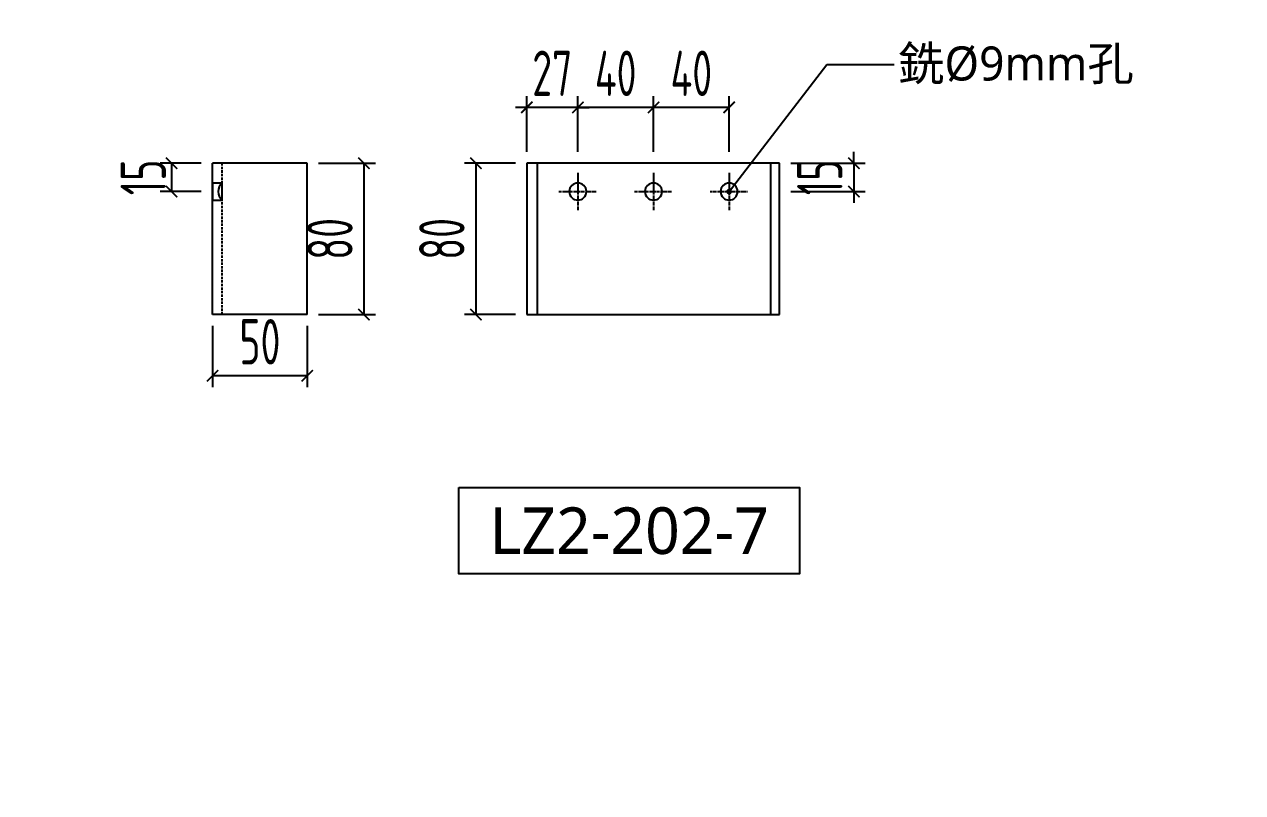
# Model space of a CAD drawing. Extents: x -3378 to 102197, y -3799 to 48702.
# Drawn here: x 14536 to 15180, y 5833 to 6239 of the extents above; entities that cross this region are included whole.
import ezdxf
from ezdxf import colors
from ezdxf.entities.mleader import LeaderData, LeaderLine
from ezdxf.enums import TextEntityAlignment as Align
from ezdxf.math import Vec2, Vec3

# ---------------------------------------------------------------- set-up
doc = ezdxf.new("R2010")
doc.units = 0
doc.set_wipeout_variables(frame=1)
for name, pattern in [('( Hidden )', [0.375, 0.25, -0.125]), ('CENTER', [2, 1.25, -0.25, 0.25, -0.25]), ('DASHDOT', [1, 0.5, -0.25, 0, -0.25])]:
    doc.linetypes.add(name, pattern=pattern)
for name, color, linetype in [('DIM', 173, 'Continuous'), ('GM_ANNO_LABL', 4, 'Continuous'), ('GM_ANNO_TEXT', 7, 'Continuous'), ('噴塗面', 6, 'DASHDOT'), ('視覺模型鋁擠型暫替', 4, 'Continuous'), ('金屬面材 METAL PANEL', 2, 'Continuous'), ('鋼件', 6, 'Continuous')]:
    doc.layers.add(name, color=color, linetype=linetype)
doc.layers.add('GM_CNST', color=171, linetype='Continuous', lineweight=5, plot=False)
doc.styles.add('C1', font='simplex', dxfattribs={"bigfont": 'CHINESET'})
doc.styles.add('CHINESE', font='ros1.shx', dxfattribs={"width": 0.75, "bigfont": 'hztxt.shx'})
doc.styles.add('GM', font='')
doc.styles.get('GM').set_extended_font_data('Microsoft JhengHei')
doc.dimstyles.new('F-06', dxfattribs={"dimscale": 6, "dimtxt": 4, "dimasz": 1, "dimexe": 1, "dimexo": 1, "dimgap": 1, "dimtad": 1, "dimdec": 1, "dimzin": 12, "dimdsep": 46, "dimtxsty": 'CHINESE', "dimblk": 'ARCHTICK', "dimcen": 0, "dimclrd": 4, "dimclre": 4, "dimclrt": 1, "dimadec": 0, "dimazin": 3, "dimtfac": 1, "dimtdec": 1, "dimtix": 1, "dimtmove": 2, "dimatfit": 3, "dimfxl": 1, "dimtolj": 1, "dimtzin": 0, "dimarcsym": 0})

# ---------------------------------------------------------------- blocks, each defined once
blk = doc.blocks.new('_ArchTick')
at = {"color": 0, "linetype": 'ByBlock', "const_width": 0.15}
blk.add_lwpolyline([(-0.5, -0.5), (0.5, 0.5)], dxfattribs=at)
blk = doc.blocks.new('*D1209')
at = {"layer": 'Defpoints', "color": 0, "ltscale": 10, "transparency": 16777216}
for p in [(14868.47169247088, 6195.593510568182), (14868.47169247088, 6166.064312651997), (14908.43768352042, 6166.064312666215)]:
    blk.add_point(p, dxfattribs=at)
at = {"layer": 'DIM', "color": 4, "lineweight": -2, "ltscale": 10, "transparency": 16777216}
for p, q in [((14868.47169247088, 6172.064312651997), (14868.47169247088, 6201.593510568182)), ((14908.43768352042, 6172.064312666215), (14908.43768352042, 6201.593510568182)), ((14908.43768352042, 6195.593510568182), (14868.47169247088, 6195.593510568182))]:
    blk.add_line(p, q, dxfattribs=at)
at = {"layer": 'DIM', "color": 4, "lineweight": -2, "ltscale": 10, "transparency": 16777216, "xscale": 6, "yscale": 6, "zscale": 6, "rotation": 180}
blk.add_blockref('_ArchTick', (14868.47169247088, 6195.593510568182), dxfattribs=at)
at = {"layer": 'DIM', "color": 4, "lineweight": -2, "ltscale": 10, "transparency": 16777216, "xscale": 6, "yscale": 6, "zscale": 6}
blk.add_blockref('_ArchTick', (14908.43768352042, 6195.593510568182), dxfattribs=at)
at = {"layer": 'DIM', "color": 1, "ltscale": 10, "transparency": 16777216, "insert": (14888.45468799565, 6213.593510568182), "char_height": 24, "attachment_point": 5, "style": 'CHINESE'}
blk.add_mtext('\\A1;40', dxfattribs=at)
blk = doc.blocks.new('*D1210')
at = {"layer": 'Defpoints', "color": 0, "ltscale": 10, "transparency": 16777216}
for p in [(14828.47169246944, 6195.593510568182), (14828.47169246944, 6166.064312637767), (14868.47169247088, 6166.064312651997)]:
    blk.add_point(p, dxfattribs=at)
at = {"layer": 'DIM', "color": 4, "lineweight": -2, "ltscale": 10, "transparency": 16777216}
for p, q in [((14828.47169246944, 6172.064312637767), (14828.47169246944, 6201.593510568182)), ((14868.47169247088, 6172.064312651997), (14868.47169247088, 6201.593510568182)), ((14868.47169247088, 6195.593510568182), (14828.47169246944, 6195.593510568182))]:
    blk.add_line(p, q, dxfattribs=at)
at = {"layer": 'DIM', "color": 4, "lineweight": -2, "ltscale": 10, "transparency": 16777216, "xscale": 6, "yscale": 6, "zscale": 6, "rotation": 180}
blk.add_blockref('_ArchTick', (14828.47169246944, 6195.593510568182), dxfattribs=at)
at = {"layer": 'DIM', "color": 4, "lineweight": -2, "ltscale": 10, "transparency": 16777216, "xscale": 6, "yscale": 6, "zscale": 6}
blk.add_blockref('_ArchTick', (14868.47169247088, 6195.593510568182), dxfattribs=at)
at = {"layer": 'DIM', "color": 1, "ltscale": 10, "transparency": 16777216, "insert": (14848.47169247016, 6213.593510568182), "char_height": 24, "attachment_point": 5, "style": 'CHINESE'}
blk.add_mtext('\\A1;40', dxfattribs=at)
blk = doc.blocks.new('*D1211')
at = {"layer": 'Defpoints', "color": 0, "ltscale": 10, "transparency": 16777216}
for p in [(14801.47169138211, 6195.593510568182), (14801.47169138211, 6166.064312633574, 4.427733341588919e-05), (14828.47169246944, 6166.064312637767)]:
    blk.add_point(p, dxfattribs=at)
at = {"layer": 'DIM', "color": 4, "lineweight": -2, "ltscale": 10, "transparency": 16777216}
for p, q in [((14801.47169138211, 6172.064312633574), (14801.47169138211, 6201.593510568182)), ((14828.47169246944, 6172.064312637767), (14828.47169246944, 6201.593510568182)), ((14801.47169138211, 6195.593510568182), (14795.47169138211, 6195.593510568182)), ((14828.47169246944, 6195.593510568182), (14801.47169138211, 6195.593510568182)), ((14828.47169246944, 6195.593510568182), (14834.47169246944, 6195.593510568182))]:
    blk.add_line(p, q, dxfattribs=at)
at = {"layer": 'DIM', "color": 4, "lineweight": -2, "ltscale": 10, "transparency": 16777216, "xscale": 6, "yscale": 6, "zscale": 6}
blk.add_blockref('_ArchTick', (14801.47169138211, 6195.593510568182), dxfattribs=at)
at = {"layer": 'DIM', "color": 4, "lineweight": -2, "ltscale": 10, "transparency": 16777216, "xscale": 6, "yscale": 6, "zscale": 6, "rotation": 180}
blk.add_blockref('_ArchTick', (14828.47169246944, 6195.593510568182), dxfattribs=at)
at = {"layer": 'DIM', "color": 1, "ltscale": 10, "transparency": 16777216, "insert": (14814.97169192578, 6213.593510568182), "char_height": 24, "attachment_point": 5, "style": 'CHINESE'}
blk.add_mtext('\\A1;27', dxfattribs=at)
blk = doc.blocks.new('*D1212')
at = {"layer": 'Defpoints', "color": 0, "ltscale": 10, "transparency": 16777216}
for p in [(14801.47169137411, 6166.064312628167), (14774.59381877645, 6086.064312883113), (14801.47169164958, 6086.064312883113)]:
    blk.add_point(p, dxfattribs=at)
at = {"layer": 'DIM', "color": 4, "lineweight": -2, "ltscale": 10, "transparency": 16777216}
for p, q in [((14795.47169137411, 6166.064312628167), (14768.59381877645, 6166.064312628167)), ((14774.59381877645, 6166.064312628167), (14774.59381877645, 6086.064312883113)), ((14795.47169164958, 6086.064312883113), (14768.59381877645, 6086.064312883113))]:
    blk.add_line(p, q, dxfattribs=at)
at = {"layer": 'DIM', "color": 4, "lineweight": -2, "ltscale": 10, "transparency": 16777216, "xscale": 6, "yscale": 6, "zscale": 6}
for p, rotation in [((14774.59381877645, 6166.064312628167), 90), ((14774.59381877645, 6086.064312883113), 270)]:
    blk.add_blockref('_ArchTick', p, dxfattribs=dict(at, rotation=rotation))
at = {"layer": 'DIM', "color": 1, "ltscale": 10, "transparency": 16777216, "insert": (14756.59381877645, 6126.064312755633), "char_height": 24, "attachment_point": 5, "rotation": 90, "style": 'CHINESE'}
blk.add_mtext('\\A1;80', dxfattribs=at)
blk = doc.blocks.new('_Dot')
at = {"color": 0, "linetype": 'ByBlock', "lineweight": -2}
blk.add_line((-0.5, 0), (-1, 0), dxfattribs=at)
at = {"color": 0, "linetype": 'ByBlock', "const_width": 0.5}
blk.add_lwpolyline([(-0.25, 0, 1), (0.25, 0, 1)], format="xyb", close=True, dxfattribs=at)
blk = doc.blocks.new('*U896')
blk.add_wipeout([(-6.300712493606306, 1.5999999999998664), (6.300712493606286, 1.5999999999998913), (6.300712493606286, -1.599999999999909), (-6.300712493606306, -1.5999999999999286)])
blk.add_lwpolyline([(-6.300712493606306, 1.599999999999865), (6.300712493606284, 1.599999999999887), (6.300712493606284, -1.59999999999991), (-6.300712493606306, -1.599999999999931)], close=True)
at = {"layer": 'GM_ANNO_TEXT', "ltscale": 0.3, "style": 'GM', "flags": 8}
blk.add_attdef('01', text='', height=1.725, dxfattribs=at).set_placement((2.220446049250313e-16, -2.509104035652854e-14), align=Align.MIDDLE_CENTER)
blk = doc.blocks.new('TK')
at = {"lineweight": 0}
blk.add_3dface([(3.000000000000114, 4.999999999992838), (415, 4.999999999992838), (415, 293.999999999993), (3.000000000000114, 293.999999999993)], dxfattribs=at)
at = {"layer": 'GM_CNST', "linetype": 'Continuous', "lineweight": 0}
blk.add_3dface([(420, -7.16227077646181e-12), (1.13686837721616e-13, -7.16227077646181e-12), (1.13686837721616e-13, 296.999999999993), (420, 296.999999999993)], dxfattribs=at)
at = {"layer": 'GM_ANNO_TEXT', "style": 'GM'}
for tag, height, p in [('業主', 2.555267623773898, (283.4335366898506, 26.37083240968798)), ('圖名', 2.555267623773897, (283.4757817988666, 9.138447862955331))]:
    blk.add_attdef(tag, text='', height=height, dxfattribs=at).set_placement(p, align=Align.MIDDLE_LEFT)
for tag, height, p in [('繪圖者', 2.555267623773898, (109.2962297695686, 23.04775065600563)), ('比例尺', 2.555267623773897, (166.7122553317968, 23.04320999066124)), ('設計者', 2.555267623773898, (109.2962297695686, 9.56077626247145)), ('單位', 2.555267623773898, (138.4909817655589, 9.623054695839642)), ('日期', 2.555267623773897, (166.6151640072021, 9.446327627047253))]:
    blk.add_attdef(tag, text='', height=height, dxfattribs=at).set_placement(p, align=Align.CENTER)
for p in [(389.4536763459182, 19.368876838853), (389.4536763459182, 13.69050434240501), (359.7766075519248, 12.56057818498823), (389.4536763459182, 8.012131843454085)]:
    blk.add_attdef('加工編號', text='', height=2.555267623773897, dxfattribs=at).set_placement(p, align=Align.MIDDLE)
blk = doc.blocks.new('*D1137')
at = {"layer": 'Defpoints', "color": 0, "ltscale": 10, "transparency": 16777216}
for p in [(14635.39234037112, 6086.064312883113, -1.321480614988674e-07), (14685.39234037112, 6086.064312883113, -1.321480614988674e-07), (14635.39234037112, 6053.687782355992)]:
    blk.add_point(p, dxfattribs=at)
at = {"layer": 'DIM', "color": 4, "lineweight": -2, "ltscale": 10, "transparency": 16777216}
for p, q in [((14635.39234037112, 6080.064312883113), (14635.39234037112, 6047.687782355992)), ((14685.39234037112, 6080.064312883113), (14685.39234037112, 6047.687782355992)), ((14685.39234037112, 6053.687782355992), (14635.39234037112, 6053.687782355992))]:
    blk.add_line(p, q, dxfattribs=at)
at = {"layer": 'DIM', "color": 4, "lineweight": -2, "ltscale": 10, "transparency": 16777216, "xscale": 6, "yscale": 6, "zscale": 6, "rotation": 180}
blk.add_blockref('_ArchTick', (14635.39234037112, 6053.687782355992), dxfattribs=at)
at = {"layer": 'DIM', "color": 4, "lineweight": -2, "ltscale": 10, "transparency": 16777216, "xscale": 6, "yscale": 6, "zscale": 6}
blk.add_blockref('_ArchTick', (14685.39234037112, 6053.687782355992), dxfattribs=at)
at = {"layer": 'DIM', "color": 1, "ltscale": 10, "transparency": 16777216, "insert": (14660.39234037112, 6071.687782355992), "char_height": 24, "attachment_point": 5, "style": 'CHINESE'}
blk.add_mtext('\\A1;50', dxfattribs=at)
blk = doc.blocks.new('*D1138')
at = {"layer": 'Defpoints', "color": 0, "ltscale": 10, "transparency": 16777216}
for p in [(14685.39234037112, 6166.064312723858, -1.321480614988674e-07), (14715.42732129021, 6166.064312723858), (14685.39234037112, 6086.06431297834, -1.321480614988674e-07)]:
    blk.add_point(p, dxfattribs=at)
at = {"layer": 'DIM', "color": 4, "lineweight": -2, "ltscale": 10, "transparency": 16777216}
for p, q in [((14691.39234037112, 6166.064312723858), (14721.42732129021, 6166.064312723858)), ((14715.42732129021, 6086.06431297834), (14715.42732129021, 6166.064312723858)), ((14691.39234037112, 6086.06431297834), (14721.42732129021, 6086.06431297834))]:
    blk.add_line(p, q, dxfattribs=at)
at = {"layer": 'DIM', "color": 4, "lineweight": -2, "ltscale": 10, "transparency": 16777216, "xscale": 6, "yscale": 6, "zscale": 6}
for p, rotation in [((14715.42732129021, 6166.064312723858), 90), ((14715.42732129021, 6086.06431297834), 270)]:
    blk.add_blockref('_ArchTick', p, dxfattribs=dict(at, rotation=rotation))
at = {"layer": 'DIM', "color": 1, "ltscale": 10, "transparency": 16777216, "insert": (14697.42732129021, 6126.064312851094), "char_height": 24, "attachment_point": 5, "rotation": 90, "style": 'CHINESE'}
blk.add_mtext('\\A1;80', dxfattribs=at)
blk = doc.blocks.new('A$Cfb602b97')
at = {"color": 6, "linetype": 'CENTER'}
for p, q in [((9.999999999998181, 19.99999999999955, 2.281467201213231e-05), (9.999999999998181, 0, 2.279912518136776e-05)), ((19.99999999999818, 9.99999999999909, 2.277378381726495e-05), (0, 9.99999999999909, 2.284001337623511e-05))]:
    blk.add_line(p, q, dxfattribs=at)
at = {"layer": '鋼件', "ltscale": 10}
blk.add_circle((9.999999999998181, 9.99999999999909, 2.280689859675003e-05), 4.5, dxfattribs=at)
blk = doc.blocks.new('*D1469')
at = {"layer": 'Defpoints', "color": 0, "ltscale": 10, "transparency": 16777216}
for p in [(14935.14692658273, 6166.06431266622, -1.321480614988674e-07), (14935.14692658273, 6151.064312666222), (14974.38129750956, 6151.064312666222)]:
    blk.add_point(p, dxfattribs=at)
at = {"layer": 'DIM', "color": 4, "lineweight": -2, "ltscale": 10, "transparency": 16777216}
for p, q in [((14974.38129750956, 6166.06431266622), (14974.38129750956, 6172.06431266622)), ((14941.14692658273, 6166.06431266622), (14980.38129750956, 6166.06431266622)), ((14974.38129750956, 6166.06431266622), (14974.38129750956, 6151.064312666222)), ((14941.14692658273, 6151.064312666222), (14980.38129750956, 6151.064312666222)), ((14974.38129750956, 6151.064312666222), (14974.38129750956, 6145.064312666222))]:
    blk.add_line(p, q, dxfattribs=at)
at = {"layer": 'DIM', "color": 4, "lineweight": -2, "ltscale": 10, "transparency": 16777216, "xscale": 6, "yscale": 6, "zscale": 6}
for p, rotation in [((14974.38129750956, 6166.06431266622), 270), ((14974.38129750956, 6151.064312666222), 90)]:
    blk.add_blockref('_ArchTick', p, dxfattribs=dict(at, rotation=rotation))
at = {"layer": 'DIM', "color": 1, "ltscale": 10, "transparency": 16777216, "insert": (14956.38129750956, 6158.564312666214), "char_height": 24, "attachment_point": 5, "rotation": 90, "style": 'CHINESE'}
blk.add_mtext('\\A1;15', dxfattribs=at)
blk = doc.blocks.new('*D1470')
at = {"layer": 'Defpoints', "color": 0, "ltscale": 10, "transparency": 16777216}
for p in [(14635.39234037112, 6166.064312706047, -1.321480614988674e-07), (14613.69204863757, 6151.06431263777), (14635.39234037382, 6151.06431263777, -1.321480614988674e-07)]:
    blk.add_point(p, dxfattribs=at)
at = {"layer": 'DIM', "color": 4, "lineweight": -2, "ltscale": 10, "transparency": 16777216}
for p, q in [((14629.39234037112, 6166.064312706047), (14607.69204863757, 6166.064312706047)), ((14613.69204863757, 6166.064312706047), (14613.69204863757, 6151.06431263777)), ((14629.39234037382, 6151.06431263777), (14607.69204863757, 6151.06431263777))]:
    blk.add_line(p, q, dxfattribs=at)
at = {"layer": 'DIM', "color": 4, "lineweight": -2, "ltscale": 10, "transparency": 16777216, "xscale": 6, "yscale": 6, "zscale": 6}
for p, rotation in [((14613.69204863757, 6166.064312706047), 90), ((14613.69204863757, 6151.06431263777), 270)]:
    blk.add_blockref('_ArchTick', p, dxfattribs=dict(at, rotation=rotation))
at = {"layer": 'DIM', "color": 1, "ltscale": 10, "transparency": 16777216, "insert": (14598.69204863755, 6158.564312671901), "char_height": 24, "attachment_point": 5, "rotation": 90, "style": 'CHINESE'}
blk.add_mtext('\\A1;15', dxfattribs=at)

msp = doc.modelspace()

# ---------------------------------------------------------------- linework, layer by layer
at = {"layer": '視覺模型鋁擠型暫替', "color": 1, "linetype": 'Continuous'}
msp.add_arc((14644.45561856189, 6151.064312637765, -1.321480614988674e-07), 6.063021493750983, 132.0804806205137, 227.9195193794735, dxfattribs=at)
at = {"layer": '金屬面材 METAL PANEL', "elevation": -1.321480614988674e-07}
msp.add_lwpolyline([(14640.39234037381, 6155.564312637766), (14635.39234037381, 6155.564312637766), (14635.39234037381, 6146.564312637766), (14640.39234037381, 6146.564312637766)], close=True, dxfattribs=at)
at = {"layer": '鋼件', "linetype": 'Continuous'}
for p, q in [((14685.39234037112, 6166.064312723855, -1.321480614988674e-07), (14635.39234037112, 6166.064312706043, -1.321480614988674e-07)), ((14635.39234037112, 6086.064312960643, -1.321480614988674e-07), (14635.39234037112, 6166.064312706043, -1.321480614988674e-07)), ((14685.39234037112, 6086.064312978338, -1.321480614988674e-07), (14685.39234037112, 6166.064312723855, -1.321480614988674e-07)), ((14801.47169138211, 6166.064312633574, 4.414518535439032e-05), (14801.47169138211, 6086.064312888524, 4.414518535439032e-05)), ((14935.14692658273, 6166.064312675717, -1.321480614988674e-07), (14801.47169164957, 6166.064312628161, -1.321480614988674e-07)), ((14806.93773394013, 6166.064312593644, -1.321480614988674e-07), (14806.93773394013, 6086.064312848594, -1.321480614988674e-07)), ((14930.28328690008, 6166.06431264964, -1.321480614988674e-07), (14930.28328690008, 6086.064312954764, -1.321480614988674e-07)), ((14935.14692658273, 6086.064312930666, -1.321480614988674e-07), (14935.14692658273, 6166.064312675717, -1.321480614988674e-07)), ((14685.39234037112, 6086.064312978338, -1.321480614988674e-07), (14635.39234037112, 6086.064312960643, -1.321480614988674e-07)), ((14801.47169164957, 6086.064312883111, -1.321480614988674e-07), (14935.14692658273, 6086.064312930666, -1.321480614988674e-07))]:
    msp.add_line(p, q, dxfattribs=at)
at = {"layer": '鋼件', "linetype": '( Hidden )', "ltscale": 5}
msp.add_line((14640.39234037112, 6086.064312960643, -1.321480614988674e-07), (14640.39234037112, 6166.064312706043, -1.321480614988674e-07), dxfattribs=at)

# ---------------------------------------------------------------- block references
at = {"layer": 'GM_ANNO_LABL', "ltscale": 0.3, "xscale": 14.28571431275816, "yscale": 14.28571431275816, "zscale": 14.28571431275816}
msp.add_blockref('*U896', (14855.63242419809, 5971.827919921987), dxfattribs=at).add_auto_attribs({'01': 'LZ2-202-7'})
at = {"layer": '噴塗面', "ltscale": 10, "xscale": -1}
for p in [(14838.47169246944, 6141.064312637767, -2.29390466582489e-05), (14878.47169247088, 6141.064312637767, -2.29390466582489e-05), (14918.43768352042, 6141.064312666215, -2.29390466582489e-05)]:
    msp.add_blockref('A$Cfb602b97', p, dxfattribs=at)

# ---------------------------------------------------------------- dimensions: what is measured, and where the dimension line sits
at = {"layer": 'DIM', "ltscale": 10}
for base, p1, p2, picture, middle in [((14801.47169138211, 6195.593510568182, -1.321480614988674e-07), (14828.47169246944, 6166.064312637767, -1.321480614988674e-07), (14801.47169138211, 6166.064312633574, 4.414518535439032e-05), '*D1211', (14814.97169192578, 6213.593510568182, -1.321480614988674e-07)), ((14828.47169246944, 6195.593510568182, -1.321480614988674e-07), (14868.47169247088, 6166.064312651997, -1.321480614988674e-07), (14828.47169246944, 6166.064312637767, -1.321480614988674e-07), '*D1210', (14848.47169247016, 6213.593510568182, -1.321480614988674e-07)), ((14868.47169247088, 6195.593510568182, -1.321480614988674e-07), (14908.43768352042, 6166.064312666215, -1.321480614988674e-07), (14868.47169247088, 6166.064312651997, -1.321480614988674e-07), '*D1209', (14888.45468799565, 6213.593510568182, -1.321480614988674e-07)), ((14635.39234037112, 6053.687782355992), (14685.39234037112, 6086.064312883113, -1.321480614988674e-07), (14635.39234037112, 6086.064312883113, -1.321480614988674e-07), '*D1137', (14660.39234037112, 6071.687782355992))]:
    dim = msp.add_linear_dim(base=base, p1=p1, p2=p2, dimstyle='F-06', dxfattribs=at)
    dim.commit()
    dim.dimension.update_dxf_attribs({"geometry": picture, "text_midpoint": middle})
dim = msp.add_linear_dim(base=(14613.69204863757, 6151.06431263777), p1=(14635.39234037112, 6166.064312706043, -1.321480614988674e-07), p2=(14635.39234037381, 6151.064312637766, -1.321480614988674e-07), angle=90, dimstyle='F-06', dxfattribs=at)
dim.commit()
dim.dimension.update_dxf_attribs({"geometry": '*D1470', "text_midpoint": (14598.69204863755, 6158.564312671901), "dimtype": 160})
for base, p1, p2, picture, middle in [((14974.38129750956, 6151.064312666222), (14935.14692658273, 6166.064312666216, -1.321480614988674e-07), (14935.14692658273, 6151.064312666218), '*D1469', (14956.38129750956, 6158.564312666214)), ((14715.42732129021, 6166.064312723858), (14685.39234037112, 6086.064312978338, -1.321480614988674e-07), (14685.39234037112, 6166.064312723855, -1.321480614988674e-07), '*D1138', (14697.42732129021, 6126.064312851094)), ((14774.59381877645, 6086.064312883113, -1.321480614988674e-07), (14801.4716913741, 6166.064312628163, -1.321480615022047e-07), (14801.47169164957, 6086.064312883111, -1.321480614988674e-07), '*D1212', (14756.59381877645, 6126.064312755633, -1.321480614988674e-07))]:
    dim = msp.add_linear_dim(base=base, p1=p1, p2=p2, angle=90, dimstyle='F-06', dxfattribs=at)
    dim.commit()
    dim.dimension.update_dxf_attribs({"geometry": picture, "text_midpoint": middle})

# ---------------------------------------------------------------- leaders
at = {"layer": 'GM_ANNO_LABL'}
ml = msp.add_multileader_mtext('Standard', dxfattribs=at)
ml.set_content('{\\fMicrosoft JhengHei UI Light|b0|i0|c136|p34;\\C0;銑\\fMicrosoft JhengHei Light|b0|i0|c136|p34;%%C\\fMicrosoft JhengHei UI Light|b0|i0|c134|p34;9\\fMicrosoft JhengHei UI Light|b0|i0|c136|p34;mm孔}', color=256, style='C1')
ml.set_leader_properties()
ml.set_arrow_properties(name='DOT')
ml.build(insert=Vec2(0, 0))
ml.multileader.update_dxf_attribs({"arrow_head_size": 3})
ctx = ml.context
ctx.base_point, ctx.char_height, ctx.arrow_head_size, ctx.plane_origin = Vec3(14995.75885084586, 6218.197766469948, -1.321480277254073e-07), 18, 3, Vec3(14946.95477964158, 6167.740678676095, -1.321480277254073e-07)
notes = []
notes.append((ctx, [(0, (1, 1, 0), (14960.18258387545, 6218.197766469948, -1.321480277254073e-07), (1, 0), 35.57626697041223, [(0, [(14908.43121665937, 6151.064312666214, -1.321480277254073e-07)], 0, [])])]))
ctx.mtext.insert, ctx.mtext.flow_direction = Vec3(14997.75885084586, 6227.802027283376, -1.321480277254073e-07), 5
for ctx, leaders in notes:
    for number, flags, end, landing, length, lines in leaders:
        leader = LeaderData()
        leader.index, (leader.has_last_leader_line, leader.has_dogleg_vector, leader.attachment_direction) = number, flags
        leader.last_leader_point, leader.dogleg_vector, leader.dogleg_length = Vec3(end), Vec3(landing), length
        for number, points, colour, breaks in lines:
            line = LeaderLine()
            line.index, line.vertices, line.color, line.breaks = number, Vec3.list(points), colors.encode_raw_color(colour), breaks
            leader.lines.append(line)
        ctx.leaders.append(leader)

# ---------------------------------------------------------------- next in the draw order: block references
at = {"xscale": 6, "yscale": 6, "zscale": 6}
msp.add_blockref('TK', (13918.79292812373, 5427.216796987704), dxfattribs=at)

doc.saveas('drawing.dxf')
